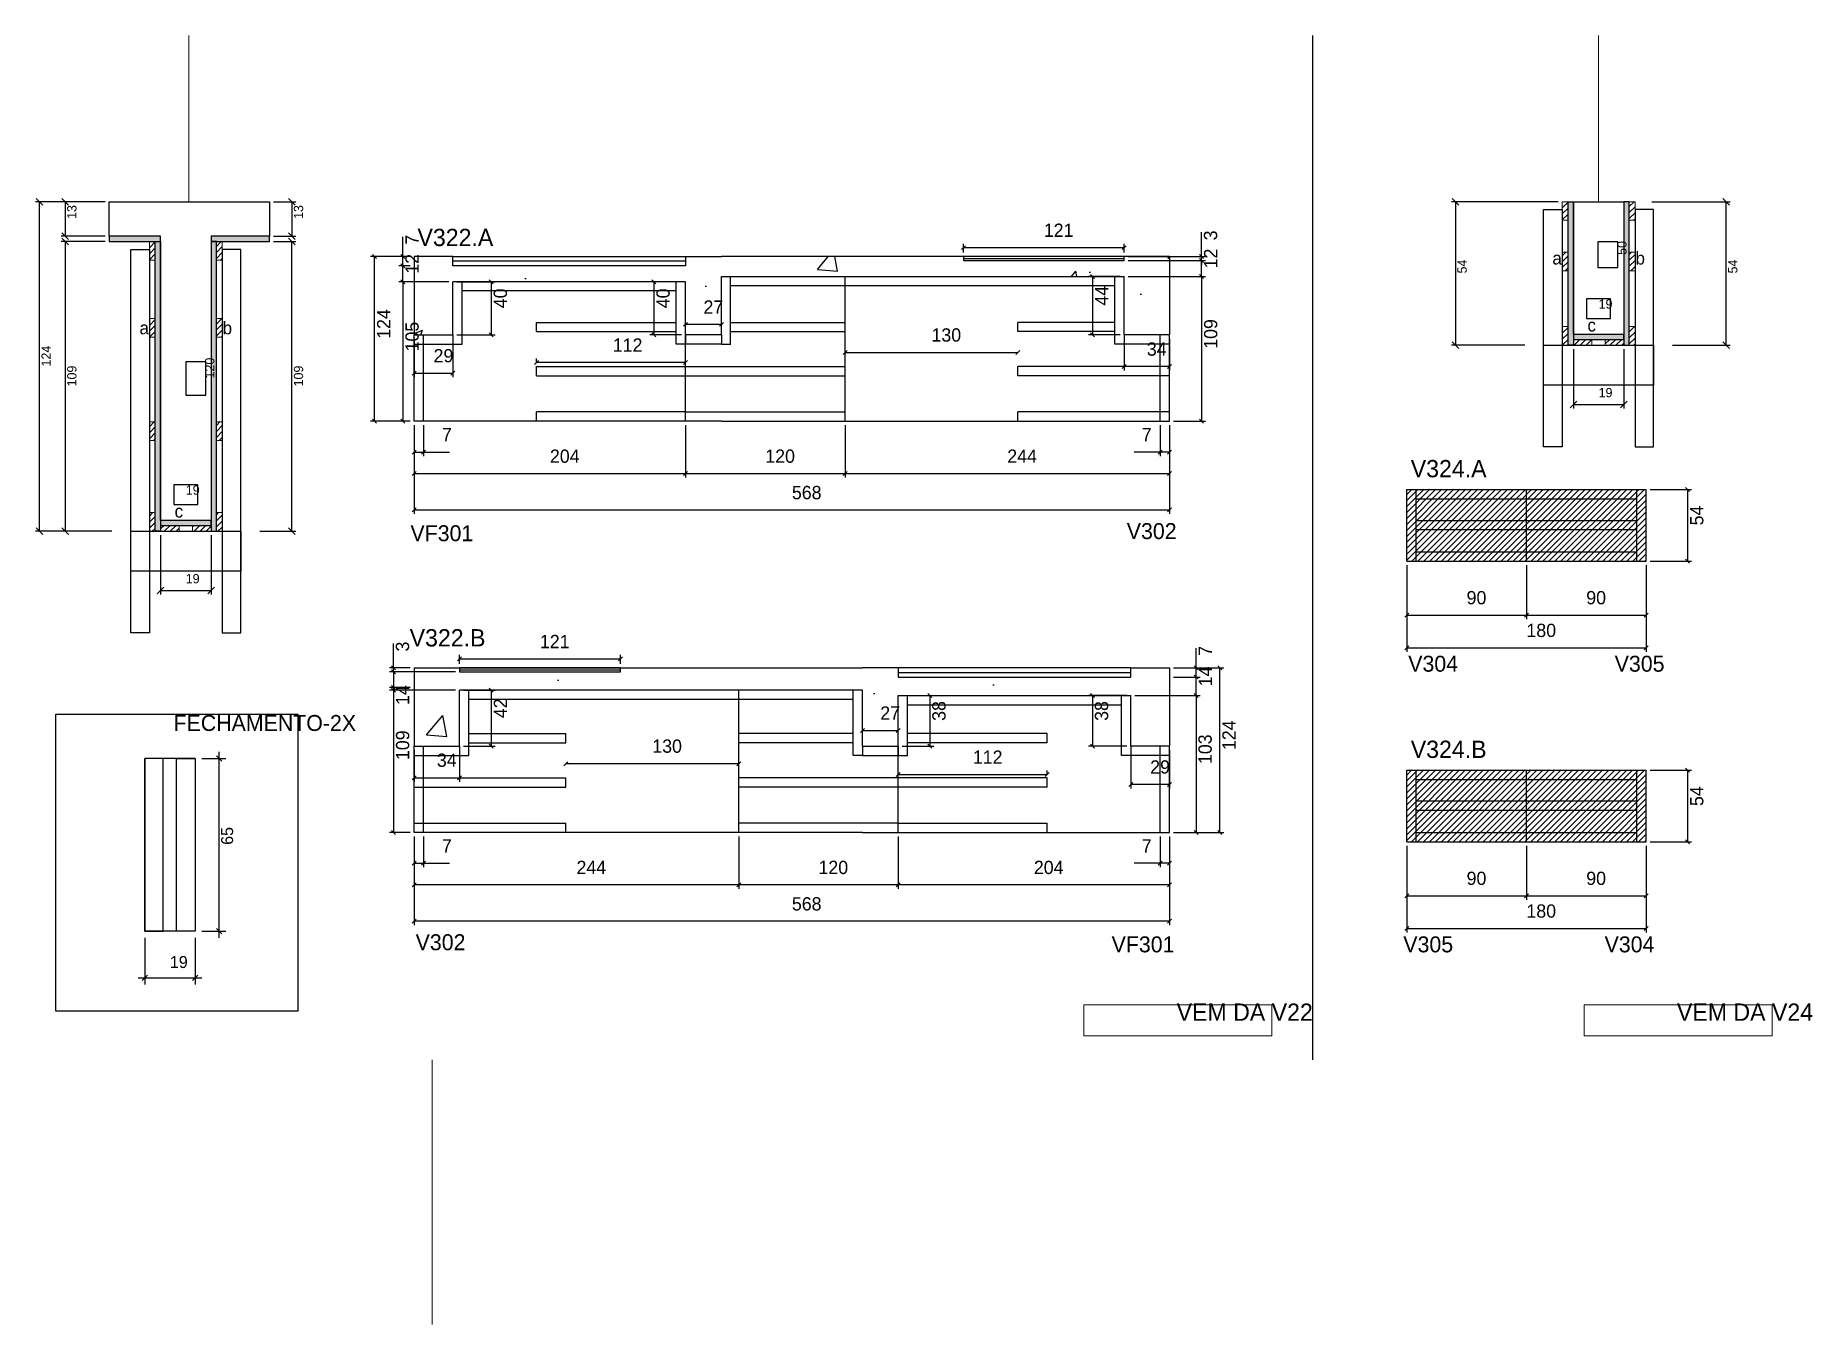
# Model space of a CAD drawing. Header units: metres. Extents: x 2016 to 3352, y 1610 to 2580.
import ezdxf

# ---------------------------------------------------------------- set-up
doc = ezdxf.new("R2010")
doc.units = ezdxf.units.M
for name, color, linetype in [('00 - FELIPE', 7, 'Continuous'), ('5', 7, 'Continuous'), ('CONCRETO', 7, 'Continuous'), ('COTA', 7, 'Continuous'), ('Cota Seção (2x)', 7, 'Continuous'), ('Cotas', 7, 'Continuous'), ('detalhes', 7, 'Continuous'), ('Hachura', 7, 'Continuous'), ('Madeira', 7, 'Continuous'), ('Painéis', 7, 'Continuous'), ('REAPROVEITAMENTO', 7, 'Continuous'), ('SARR_2.2x7', 7, 'Continuous'), ('SARR_3.5x7', 7, 'Continuous'), ('SARR_EDITAR', 7, 'Continuous'), ('SARRAFO DE PRESSAO', 7, 'Continuous'), ('TEXTO PILAR', 7, 'Continuous'), ('Texto Seção', 7, 'Continuous')]:
    doc.layers.add(name, color=color, linetype=linetype)

msp = doc.modelspace()

# ---------------------------------------------------------------- hatches: boundary and pattern name
at = {"layer": 'COTA'}
h = msp.add_hatch(dxfattribs=at)
h.set_pattern_fill('AR-CONC')
h.paths.add_polyline_path([(2329.7, 2394.7), (2504.7, 2394.7), (2504.7, 2354.6), (2531.7, 2354.6), (2531.7, 2413.7), (2504.7, 2412.7), (2504.7, 2406.7), (2329.7, 2406.7), (2329.7, 2413.7), (2300.7, 2413.7), (2300.7, 2354.7), (2329.7, 2354.7), (2329.7, 2394.7)])
h = msp.add_hatch(dxfattribs=at)
h.set_pattern_fill('AR-CONC')
h.paths.add_polyline_path([(2713.7, 2410.7), (2713.7, 2413.7), (2531.7, 2413.7), (2531.7, 2398.7), (2834.7, 2398.7), (2834.7, 2355.7), (2868.7, 2355.7), (2868.6, 2413.7), (2834.7, 2413.7), (2834.7, 2410.7), (2713.7, 2410.7)])
h = msp.add_hatch(dxfattribs=at)
h.set_pattern_fill('AR-CONC')
h.paths.add_polyline_path([(2334.7, 2101.2), (2334.7, 2104.2), (2300.9, 2104.2), (2300.7, 2046.2), (2334.7, 2046.2), (2334.7, 2087.2), (2637.7, 2087.2), (2637.7, 2104.2), (2455.7, 2104.2), (2455.7, 2101.2), (2334.7, 2101.2)])
h = msp.add_hatch(dxfattribs=at)
h.set_pattern_fill('AR-CONC')
h.paths.add_polyline_path([(2839.7, 2083.2), (2664.7, 2083.2), (2664.7, 2045.2), (2637.7, 2045.2), (2637.7, 2104.2), (2664.7, 2103.3), (2664.7, 2097.2), (2839.7, 2097.2), (2839.7, 2104.2), (2868.7, 2104.2), (2868.7, 2045.2), (2839.7, 2045.2), (2839.7, 2083.2)])
at = {"layer": 'Hachura'}
h = msp.add_hatch(dxfattribs=at)
h.set_pattern_fill('ANSI31')
h.paths.add_polyline_path([(3168.5, 2440.9), (3164.1, 2440.9), (3164.1, 2454.9), (3168.5, 2454.9), (3168.5, 2440.9)])
h = msp.add_hatch(color=7, dxfattribs=at)
h.dxf.hatch_style = 1
h.paths.add_polyline_path([(3172.5, 2454.9), (3168.5, 2454.9), (3168.5, 2346.9), (3172.5, 2346.9), (3172.5, 2454.9)])
h = msp.add_hatch(color=7, dxfattribs=at)
h.dxf.hatch_style = 1
h.paths.add_polyline_path([(3214.5, 2454.9), (3210.5, 2454.9), (3210.5, 2346.9), (3214.5, 2346.9), (3214.5, 2454.9)])
h = msp.add_hatch(dxfattribs=at)
h.set_pattern_fill('ANSI31')
h.paths.add_polyline_path([(3214.5, 2440.9), (3218.9, 2440.9), (3218.9, 2454.9), (3214.5, 2454.9), (3214.5, 2440.9)])
h = msp.add_hatch(color=7, dxfattribs=at)
h.dxf.hatch_style = 1
h.paths.add_polyline_path([(2109.8, 2424.9), (2109.8, 2428.9), (2071.2, 2428.9), (2071.2, 2424.9), (2109.8, 2424.9)])
h = msp.add_hatch(dxfattribs=at)
h.set_pattern_fill('ANSI31')
h.paths.add_polyline_path([(2101.4, 2410.9), (2105.8, 2410.9), (2105.8, 2424.9), (2101.4, 2424.9), (2101.4, 2410.9)])
h = msp.add_hatch(color=7, dxfattribs=at)
h.dxf.hatch_style = 1
h.paths.add_polyline_path([(2105.8, 2424.9), (2109.8, 2424.9), (2109.8, 2206.9), (2105.8, 2206.9), (2105.8, 2424.9)])
h = msp.add_hatch(color=7, dxfattribs=at)
h.dxf.hatch_style = 1
h.paths.add_polyline_path([(2191.8, 2424.9), (2191.8, 2428.9), (2147.8, 2428.9), (2147.8, 2424.9), (2191.8, 2424.9)])
h = msp.add_hatch(color=7, dxfattribs=at)
h.dxf.hatch_style = 1
h.paths.add_polyline_path([(2151.8, 2426.9), (2147.8, 2426.9), (2147.8, 2206.9), (2151.8, 2206.9), (2151.8, 2426.9)])
h = msp.add_hatch(dxfattribs=at)
h.set_pattern_fill('ANSI31')
h.paths.add_polyline_path([(2156.2, 2410.9), (2151.8, 2410.9), (2151.8, 2424.9), (2156.2, 2424.9), (2156.2, 2410.9)])
h = msp.add_hatch(dxfattribs=at)
h.set_pattern_fill('ANSI31')
h.paths.add_polyline_path([(3168.5, 2402.9), (3164.1, 2402.9), (3164.1, 2416.9), (3168.5, 2416.9), (3168.5, 2402.9)])
h = msp.add_hatch(dxfattribs=at)
h.set_pattern_fill('ANSI31')
h.paths.add_polyline_path([(3214.5, 2402.9), (3218.9, 2402.9), (3218.9, 2416.9), (3214.5, 2416.9), (3214.5, 2402.9)])
h = msp.add_hatch(dxfattribs=at)
h.set_pattern_fill('ANSI31')
h.paths.add_polyline_path([(2101.4, 2352.9), (2105.8, 2352.9), (2105.8, 2366.9), (2101.4, 2366.9), (2101.4, 2352.9)])
h = msp.add_hatch(dxfattribs=at)
h.set_pattern_fill('ANSI31')
h.paths.add_polyline_path([(2156.2, 2352.9), (2151.8, 2352.9), (2151.8, 2366.9), (2156.2, 2366.9), (2156.2, 2352.9)])
h = msp.add_hatch(dxfattribs=at)
h.set_pattern_fill('ANSI31')
h.paths.add_polyline_path([(3168.5, 2346.9), (3164.1, 2346.9), (3164.1, 2360.9), (3168.5, 2360.9), (3168.5, 2346.9)])
h = msp.add_hatch(color=7, dxfattribs=at)
h.dxf.hatch_style = 1
h.paths.add_polyline_path([(3210.5, 2351.3), (3210.5, 2354.9), (3172.5, 2354.9), (3172.5, 2351.3), (3210.5, 2351.3)])
h = msp.add_hatch(dxfattribs=at)
h.set_pattern_fill('ANSI31')
h.paths.add_polyline_path([(3214.5, 2346.9), (3218.9, 2346.9), (3218.9, 2360.9), (3214.5, 2360.9), (3214.5, 2346.9)])
h = msp.add_hatch(dxfattribs=at)
h.set_pattern_fill('ANSI31')
h.paths.add_polyline_path([(3172.5, 2346.9), (3172.5, 2351.3), (3186.5, 2351.3), (3186.5, 2346.9), (3172.5, 2346.9)])
h = msp.add_hatch(dxfattribs=at)
h.set_pattern_fill('ANSI31')
h.paths.add_polyline_path([(3210.5, 2346.9), (3210.5, 2351.3), (3196.5, 2351.3), (3196.5, 2346.9), (3210.5, 2346.9)])
h = msp.add_hatch(dxfattribs=at)
h.set_pattern_fill('ANSI31')
h.paths.add_polyline_path([(2101.4, 2275.2), (2105.8, 2275.2), (2105.8, 2289.2), (2101.4, 2289.2), (2101.4, 2275.2)])
h = msp.add_hatch(dxfattribs=at)
h.set_pattern_fill('ANSI31')
h.paths.add_polyline_path([(2156.2, 2275.2), (2151.8, 2275.2), (2151.8, 2289.2), (2156.2, 2289.2), (2156.2, 2275.2)])
h = msp.add_hatch(dxfattribs=at)
h.set_pattern_fill('ANSI31')
h.paths.add_polyline_path([(2101.4, 2206.9), (2105.8, 2206.9), (2105.8, 2220.9), (2101.4, 2220.9), (2101.4, 2206.9)])
h = msp.add_hatch(dxfattribs=at)
h.set_pattern_fill('ANSI31')
h.paths.add_polyline_path([(2156.2, 2206.9), (2151.8, 2206.9), (2151.8, 2220.9), (2156.2, 2220.9), (2156.2, 2206.9)])
h = msp.add_hatch(color=7, dxfattribs=at)
h.dxf.hatch_style = 1
h.paths.add_polyline_path([(2147.8, 2211.3), (2147.8, 2214.9), (2109.8, 2214.9), (2109.8, 2211.3), (2147.8, 2211.3)])
h = msp.add_hatch(dxfattribs=at)
h.set_pattern_fill('ANSI31')
h.paths.add_polyline_path([(2109.8, 2206.9), (2109.8, 2211.3), (2123.8, 2211.3), (2123.8, 2206.9), (2109.8, 2206.9)])
h = msp.add_hatch(dxfattribs=at)
h.set_pattern_fill('ANSI31')
h.paths.add_polyline_path([(2147.8, 2206.9), (2147.8, 2211.3), (2133.8, 2211.3), (2133.8, 2206.9), (2147.8, 2206.9)])
at = {"layer": 'REAPROVEITAMENTO'}
h = msp.add_hatch(dxfattribs=at)
h.set_pattern_fill('ANSI31')
h.paths.add_polyline_path([(3227.2, 2184.2), (3227.2, 2238.3), (3047.2, 2238.5), (3047.2, 2184.4), (3227.2, 2184.2), (3227.2, 2184.2)])
h = msp.add_hatch(dxfattribs=at)
h.set_pattern_fill('ANSI31')
h.paths.add_polyline_path([(3227.2, 1973), (3227.2, 2027.2), (3047.2, 2027.3), (3047.2, 1973.2), (3227.2, 1973), (3227.2, 1973)])

# ---------------------------------------------------------------- linework, layer by layer
at = {"layer": '00 - FELIPE', "color": 4, "lineweight": 25}
for p, q in [((2331.7, 2101.2), (2282, 2101.2)), ((2285, 2101.2), (2285, 2087.2)), ((2331.7, 2087.2), (2282, 2087.2)), ((2285, 2087.2), (2285, 2068.1))]:
    msp.add_line(p, q, dxfattribs=at)
at = {"layer": '00 - FELIPE', "color": 0, "lineweight": 25}
for p, q in [((2286.5, 2099.7), (2283.5, 2102.7)), ((2283.5, 2088.7), (2286.5, 2085.7))]:
    msp.add_line(p, q, dxfattribs=at)
at = {"layer": 'CONCRETO', "color": 251, "lineweight": 25}
for points in [[(2071.2, 2428.9), (2071.2, 2454.9), (2191.8, 2454.9), (2191.8, 2428.9), (2147.8, 2428.9), (2147.8, 2214.9), (2109.8, 2214.9), (2109.8, 2428.9)], [(3172.5, 2454.9), (3172.5, 2454.9), (3210.5, 2454.9), (3210.5, 2426.9), (3210.5, 2426.9), (3210.5, 2354.9), (3172.5, 2354.9), (3172.5, 2454.9)]]:
    msp.add_lwpolyline(points, close=True, dxfattribs=at)
at = {"layer": 'COTA', "color": 241, "lineweight": 25}
for p, q in [((2976.3, 2579.9), (2976.3, 1809.2)), ((2300.7, 2413.7), (2300.7, 2354.7)), ((2329.7, 2413.7), (2300.7, 2413.7)), ((2504.7, 2413.7), (2531.7, 2413.7)), ((2868.7, 2413.7), (2531.7, 2413.7)), ((2868.7, 2413.7), (2868.7, 2354.7)), ((2300.7, 2104.2), (2300.7, 2045.2)), ((2300.7, 2104.2), (2637.7, 2104.2)), ((2664.7, 2104.2), (2637.7, 2104.2)), ((2839.7, 2104.2), (2868.7, 2104.2)), ((2868.7, 2104.2), (2868.7, 2045.2))]:
    msp.add_line(p, q, dxfattribs=at)
at = {"layer": 'COTA', "color": 4, "lineweight": 25}
for p, q in [((2068.2, 2454.9), (2015.8, 2454.9)), ((2018.8, 2206.9), (2018.8, 2454.9)), ((2068.2, 2454.9), (2035.1, 2454.9)), ((2038.1, 2454.9), (2038.1, 2428.9)), ((2194.8, 2454.9), (2211.6, 2454.9)), ((2208.6, 2454.9), (2208.6, 2428.9)), ((3161.1, 2454.9), (3080.8, 2454.9)), ((3083.8, 2454.9), (3083.8, 2346.9)), ((3231.5, 2454.9), (3290.4, 2454.9)), ((3287.4, 2346.9), (3287.4, 2454.9)), ((2068.2, 2428.9), (2035.1, 2428.9)), ((2068.2, 2424.9), (2035.1, 2424.9)), ((2038.1, 2424.9), (2038.1, 2206.9)), ((2194.8, 2428.9), (2211.6, 2428.9)), ((2194.8, 2424.9), (2211.6, 2424.9)), ((2208.6, 2206.9), (2208.6, 2424.9)), ((2292.1, 2413.7), (2292.1, 2428.4)), ((2713.7, 2416.7), (2713.7, 2423.3)), ((2713.7, 2420.3), (2834.7, 2420.3)), ((2834.7, 2416.7), (2834.7, 2423.3)), ((2892.8, 2413.7), (2892.8, 2432)), ((2297.7, 2413.7), (2289.1, 2413.7)), ((2297.7, 2406.7), (2289.1, 2406.7)), ((2297.7, 2406.7), (2289.1, 2406.7)), ((2292.1, 2406.7), (2292.1, 2413.7)), ((2292.1, 2394.7), (2292.1, 2406.7)), ((2837.7, 2413.7), (2895.8, 2413.7)), ((2837.7, 2410.7), (2895.8, 2410.7)), ((2837.7, 2410.7), (2895.8, 2410.7)), ((2892.8, 2410.7), (2892.8, 2413.7)), ((2892.8, 2398.7), (2892.8, 2410.7)), ((2892.8, 2410.7), (2892.8, 2407.7)), ((2326.7, 2394.7), (2289.1, 2394.7)), ((2326.7, 2394.7), (2289.1, 2394.7)), ((2292.1, 2394.7), (2292.1, 2289.7)), ((2837.7, 2398.7), (2895.8, 2398.7)), ((2837.7, 2398.7), (2895.8, 2398.7)), ((2892.8, 2398.7), (2892.8, 2289.7)), ((3135.9, 2346.9), (3080.8, 2346.9)), ((3172.5, 2343.9), (3172.5, 2299.2)), ((3210.5, 2343.9), (3210.5, 2299.2)), ((3247.1, 2346.9), (3290.4, 2346.9)), ((3172.5, 2302.2), (3210.5, 2302.2)), ((2297.7, 2289.7), (2289.1, 2289.7)), ((2300.7, 2286.7), (2300.7, 2263.5)), ((2307.7, 2286.7), (2307.7, 2263.5)), ((2504.7, 2286.7), (2504.7, 2247.3)), ((2624.7, 2286.7), (2624.7, 2247.3)), ((2624.7, 2286.7), (2624.7, 2247.3)), ((2861.7, 2286.7), (2861.7, 2263.5)), ((2868.7, 2286.7), (2868.7, 2247.3)), ((2868.7, 2286.7), (2868.7, 2263.5)), ((2871.7, 2289.7), (2895.8, 2289.7)), ((2300.7, 2266.5), (2307.7, 2266.5)), ((2307.7, 2266.5), (2327.3, 2266.5)), ((2861.7, 2266.5), (2842.1, 2266.5)), ((2868.7, 2266.5), (2861.7, 2266.5)), ((2504.7, 2250.3), (2624.7, 2250.3)), ((2624.7, 2250.3), (2868.7, 2250.3)), ((3230.2, 2238.3), (3261.4, 2238.3)), ((3258.4, 2238.3), (3258.4, 2184.3)), ((2073.2, 2206.9), (2015.8, 2206.9)), ((2073.2, 2206.9), (2035.1, 2206.9)), ((2184.4, 2206.9), (2211.6, 2206.9)), ((2109.8, 2203.9), (2109.8, 2159.2)), ((2147.8, 2203.9), (2147.8, 2159.2)), ((3047.2, 2181.3), (3047.2, 2140.7)), ((3047.2, 2181.3), (3047.2, 2116.2)), ((3137.2, 2181.3), (3137.2, 2140.7)), ((3137.2, 2181.3), (3137.2, 2140.7)), ((3227.2, 2181.3), (3227.2, 2140.7)), ((3227.2, 2181.3), (3227.2, 2116.2)), ((3230.2, 2184.3), (3261.4, 2184.3)), ((2109.8, 2162.2), (2147.8, 2162.2)), ((3047.2, 2143.7), (3137.2, 2143.7)), ((3137.2, 2143.7), (3227.2, 2143.7)), ((2285, 2104.2), (2285, 2122.5)), ((2334.7, 2107.2), (2334.7, 2113.9)), ((2455.7, 2107.2), (2455.7, 2113.9)), ((2888.7, 2104.2), (2888.7, 2118.9)), ((3047.2, 2119.2), (3227.2, 2119.2)), ((2297.7, 2104.2), (2282, 2104.2)), ((2331.7, 2101.2), (2282, 2101.2)), ((2285, 2101.2), (2285, 2104.2)), ((2285, 2101.2), (2285, 2098.2)), ((2334.7, 2110.9), (2455.7, 2110.9)), ((2871.7, 2104.2), (2891.7, 2104.2)), ((2888.7, 2097.2), (2888.7, 2104.2)), ((2297.7, 2089.2), (2282, 2089.2)), ((2285, 2089.2), (2285, 1980.2)), ((2871.7, 2097.2), (2891.7, 2097.2)), ((2871.7, 2097.2), (2891.7, 2097.2)), ((2888.7, 2083.2), (2888.7, 2097.2)), ((2842.7, 2083.2), (2891.7, 2083.2)), ((2842.7, 2083.2), (2891.7, 2083.2)), ((2888.7, 2083.2), (2888.7, 1980.2)), ((2140.9, 2035.9), (2158.9, 2035.9)), ((2153.9, 1900.9), (2153.9, 2040.9)), ((3230.2, 2027.1), (3261.4, 2027.1)), ((3258.4, 2027.1), (3258.4, 1973.1)), ((2297.7, 1980.2), (2282, 1980.2)), ((2871.7, 1980.2), (2891.7, 1980.2)), ((2300.7, 1977.2), (2300.7, 1937.8)), ((2300.7, 1977.2), (2300.7, 1954)), ((2307.7, 1977.2), (2307.7, 1954)), ((2544.7, 1977.2), (2544.7, 1937.8)), ((2544.7, 1977.2), (2544.7, 1937.8)), ((2664.7, 1977.2), (2664.7, 1937.8)), ((2861.7, 1977.2), (2861.7, 1954)), ((2868.7, 1977.2), (2868.7, 1954)), ((3047.2, 1970.1), (3047.2, 1929.6)), ((3047.2, 1970.1), (3047.2, 1905)), ((3137.2, 1970.1), (3137.2, 1929.6)), ((3137.2, 1970.1), (3137.2, 1929.6)), ((3227.2, 1970.1), (3227.2, 1929.6)), ((3227.2, 1970.1), (3227.2, 1905)), ((3230.2, 1973.1), (3261.4, 1973.1)), ((2300.7, 1957), (2307.7, 1957)), ((2307.7, 1957), (2327.3, 1957)), ((2861.7, 1957), (2842.1, 1957)), ((2868.7, 1957), (2861.7, 1957)), ((2544.7, 1940.8), (2300.7, 1940.8)), ((2664.7, 1940.8), (2544.7, 1940.8)), ((3047.2, 1932.6), (3137.2, 1932.6)), ((3137.2, 1932.6), (3227.2, 1932.6)), ((2097.9, 1900.9), (2097.9, 1865.7)), ((2135.9, 1900.9), (2135.9, 1865.7)), ((2140.9, 1905.9), (2158.9, 1905.9)), ((3047.2, 1908), (3227.2, 1908)), ((2092.9, 1870.7), (2140.9, 1870.7))]:
    msp.add_line(p, q, dxfattribs=at)
at = {"layer": 'COTA', "color": 0, "lineweight": 25}
for p, q in [((2715.2, 2421.8), (2712.2, 2418.8)), ((2833.2, 2418.8), (2836.2, 2421.8)), ((2293.6, 2412.2), (2290.6, 2415.2)), ((2293.6, 2405.2), (2290.6, 2408.2)), ((2290.6, 2408.2), (2293.6, 2405.2)), ((2891.3, 2415.2), (2894.3, 2412.2)), ((2894.3, 2409.2), (2891.3, 2412.2)), ((2894.3, 2409.2), (2891.3, 2412.2)), ((2293.6, 2393.2), (2290.6, 2396.2)), ((2290.6, 2396.2), (2293.6, 2393.2)), ((2891.3, 2400.2), (2894.3, 2397.2)), ((2894.3, 2397.2), (2891.3, 2400.2)), ((2290.6, 2291.2), (2293.6, 2288.2)), ((2891.3, 2291.2), (2894.3, 2288.2)), ((2302.2, 2268), (2299.2, 2265)), ((2306.2, 2265), (2309.2, 2268)), ((2863.2, 2268), (2860.2, 2265)), ((2867.2, 2265), (2870.2, 2268)), ((2506.2, 2251.8), (2503.2, 2248.8)), ((2623.2, 2248.8), (2626.2, 2251.8)), ((2626.2, 2251.8), (2623.2, 2248.8)), ((2867.2, 2248.8), (2870.2, 2251.8)), ((3259.9, 2236.8), (3256.9, 2239.8)), ((3256.9, 2185.8), (3259.9, 2182.8)), ((3048.7, 2145.2), (3045.7, 2142.2)), ((3135.7, 2142.2), (3138.7, 2145.2)), ((3138.7, 2145.2), (3135.7, 2142.2)), ((3225.7, 2142.2), (3228.7, 2145.2)), ((2336.2, 2112.4), (2333.2, 2109.4)), ((2454.2, 2109.4), (2457.2, 2112.4)), ((3048.7, 2120.7), (3045.7, 2117.7)), ((3225.7, 2117.7), (3228.7, 2120.7)), ((2283.5, 2105.7), (2286.5, 2102.7)), ((2286.5, 2099.7), (2283.5, 2102.7)), ((2890.2, 2102.7), (2887.2, 2105.7)), ((2890.2, 2095.7), (2887.2, 2098.7)), ((2887.2, 2098.7), (2890.2, 2095.7)), ((2286.5, 2087.7), (2283.5, 2090.7)), ((2890.2, 2081.7), (2887.2, 2084.7)), ((2887.2, 2084.7), (2890.2, 2081.7)), ((3259.9, 2025.6), (3256.9, 2028.6)), ((2283.5, 1981.7), (2286.5, 1978.7)), ((2887.2, 1981.7), (2890.2, 1978.7)), ((3256.9, 1974.6), (3259.9, 1971.6)), ((2302.2, 1958.5), (2299.2, 1955.5)), ((2306.2, 1955.5), (2309.2, 1958.5)), ((2863.2, 1958.5), (2860.2, 1955.5)), ((2867.2, 1955.5), (2870.2, 1958.5)), ((2302.2, 1942.3), (2299.2, 1939.3)), ((2546.2, 1942.3), (2543.2, 1939.3)), ((2543.2, 1939.3), (2546.2, 1942.3)), ((2663.2, 1939.3), (2666.2, 1942.3)), ((3048.7, 1934.1), (3045.7, 1931.1)), ((3135.7, 1931.1), (3138.7, 1934.1)), ((3138.7, 1934.1), (3135.7, 1931.1)), ((3225.7, 1931.1), (3228.7, 1934.1)), ((3048.7, 1909.5), (3045.7, 1906.5)), ((3225.7, 1906.5), (3228.7, 1909.5))]:
    msp.add_line(p, q, dxfattribs=at)
for points in [[(2021.3, 2452.4), (2016.3, 2457.4)], [(2040.6, 2452.4), (2035.6, 2457.4)], [(2211.1, 2452.4), (2206.1, 2457.4)], [(3086.3, 2452.4), (3081.3, 2457.4)], [(3289.9, 2452.4), (3284.9, 2457.4)], [(2035.6, 2431.4), (2040.6, 2426.4)], [(2040.6, 2422.4), (2035.6, 2427.4)], [(2206.1, 2431.4), (2211.1, 2426.4)], [(2211.1, 2422.4), (2206.1, 2427.4)], [(3081.3, 2349.4), (3086.3, 2344.4)], [(3284.9, 2349.4), (3289.9, 2344.4)], [(3175, 2304.7), (3170, 2299.7)], [(3208, 2299.7), (3213, 2304.7)], [(2016.3, 2209.4), (2021.3, 2204.4)], [(2035.6, 2209.4), (2040.6, 2204.4)], [(2206.1, 2209.4), (2211.1, 2204.4)], [(2112.3, 2164.7), (2107.3, 2159.7)], [(2145.3, 2159.7), (2150.3, 2164.7)], [(2155.9, 2033.9), (2151.9, 2037.9)], [(2151.9, 1907.9), (2155.9, 1903.9)], [(2099.9, 1872.7), (2095.9, 1868.7)], [(2133.9, 1868.7), (2137.9, 1872.7)]]:
    msp.add_lwpolyline(points, dxfattribs=at)
at = {"layer": 'Cota Seção (2x)', "color": 180, "lineweight": 25}
for p, q in [((3206, 2424.6), (3191, 2424.6)), ((3191, 2424.6), (3191, 2405.3)), ((3206, 2405.3), (3206, 2424.6)), ((3191, 2405.3), (3206, 2405.3)), ((3200.5, 2381.9), (3182.5, 2381.9)), ((3182.5, 2381.9), (3182.5, 2366.9)), ((3200.5, 2366.9), (3200.5, 2381.9)), ((3182.5, 2366.9), (3200.5, 2366.9)), ((2143.8, 2334.4), (2128.8, 2334.4)), ((2128.8, 2334.4), (2128.8, 2309.4)), ((2143.8, 2309.4), (2143.8, 2334.4)), ((2128.8, 2309.4), (2143.8, 2309.4)), ((2137.8, 2241.9), (2119.8, 2241.9)), ((2119.8, 2241.9), (2119.8, 2226.9)), ((2137.8, 2226.9), (2137.8, 2241.9)), ((2119.8, 2226.9), (2137.8, 2226.9))]:
    msp.add_line(p, q, dxfattribs=at)
at = {"layer": 'Cotas', "color": 1, "lineweight": 25}
msp.add_lwpolyline([(2031, 2069.3), (2213, 2069.3), (2213, 1845.8), (2031, 1845.8)], close=True, dxfattribs=at)
at = {"layer": 'Madeira', "color": 126, "lineweight": 18}
for points in [[(3168.5, 2440.9), (3164.1, 2440.9), (3164.1, 2454.9), (3168.5, 2454.9)], [(3214.5, 2440.9), (3218.9, 2440.9), (3218.9, 2454.9), (3214.5, 2454.9)], [(2101.4, 2410.9), (2105.8, 2410.9), (2105.8, 2424.9), (2101.4, 2424.9)], [(2156.2, 2410.9), (2151.8, 2410.9), (2151.8, 2424.9), (2156.2, 2424.9)], [(3168.5, 2402.9), (3164.1, 2402.9), (3164.1, 2416.9), (3168.5, 2416.9)], [(3214.5, 2402.9), (3218.9, 2402.9), (3218.9, 2416.9), (3214.5, 2416.9)], [(2101.4, 2352.9), (2105.8, 2352.9), (2105.8, 2366.9), (2101.4, 2366.9)], [(2156.2, 2352.9), (2151.8, 2352.9), (2151.8, 2366.9), (2156.2, 2366.9)], [(3168.5, 2346.9), (3164.1, 2346.9), (3164.1, 2360.9), (3168.5, 2360.9)], [(3214.5, 2346.9), (3218.9, 2346.9), (3218.9, 2360.9), (3214.5, 2360.9)], [(3172.5, 2346.9), (3172.5, 2351.3), (3186.5, 2351.3), (3186.5, 2346.9)], [(3210.5, 2346.9), (3210.5, 2351.3), (3196.5, 2351.3), (3196.5, 2346.9)], [(2101.4, 2275.2), (2105.8, 2275.2), (2105.8, 2289.2), (2101.4, 2289.2)], [(2156.2, 2275.2), (2151.8, 2275.2), (2151.8, 2289.2), (2156.2, 2289.2)], [(2101.4, 2206.9), (2105.8, 2206.9), (2105.8, 2220.9), (2101.4, 2220.9)], [(2156.2, 2206.9), (2151.8, 2206.9), (2151.8, 2220.9), (2156.2, 2220.9)], [(2109.8, 2206.9), (2109.8, 2211.3), (2123.8, 2211.3), (2123.8, 2206.9)], [(2147.8, 2206.9), (2147.8, 2211.3), (2133.8, 2211.3), (2133.8, 2206.9)]]:
    msp.add_lwpolyline(points, close=True, dxfattribs=at)
at = {"layer": 'Painéis', "color": 4, "lineweight": 25}
for p, q in [((2297.7, 2413.7), (2267.7, 2413.7)), ((2270.7, 2289.7), (2270.7, 2413.7)), ((2332.7, 2394.7), (2361.5, 2394.7)), ((2358.5, 2394.7), (2358.5, 2354.7)), ((2501.7, 2394.7), (2477.9, 2394.7)), ((2480.9, 2394.7), (2480.9, 2354.6)), ((2831.7, 2398.7), (2807.9, 2398.7)), ((2810.9, 2398.7), (2810.9, 2354.7)), ((2332.7, 2354.7), (2361.5, 2354.7)), ((2501.7, 2354.6), (2477.9, 2354.6)), ((2504.7, 2357.6), (2504.7, 2365.6)), ((2531.7, 2362.6), (2504.7, 2362.6)), ((2531.7, 2357.6), (2531.7, 2365.6)), ((2831.7, 2354.7), (2807.9, 2354.7)), ((2300.7, 2351.7), (2300.7, 2322.9)), ((2329.7, 2351.7), (2329.7, 2322.9)), ((2624.7, 2341.4), (2754.7, 2341.4)), ((2834.7, 2351.7), (2834.7, 2327.8)), ((2868.7, 2351.7), (2868.7, 2327.8)), ((2300.7, 2325.9), (2329.7, 2325.9)), ((2392.7, 2333.8), (2392.7, 2336.9)), ((2504.7, 2333.9), (2392.7, 2333.9)), ((2504.7, 2333.8), (2504.7, 2336.9)), ((2868.7, 2330.8), (2834.7, 2330.8)), ((2297.7, 2289.7), (2267.7, 2289.7)), ((2300.7, 2286.7), (2300.7, 2247.3)), ((2300.7, 2286.7), (2300.7, 2219.9)), ((2504.7, 2286.7), (2504.7, 2247.3)), ((2868.7, 2286.7), (2868.7, 2219.9)), ((2300.7, 2250.3), (2504.7, 2250.3)), ((2300.7, 2222.9), (2868.7, 2222.9)), ((2871.7, 2104.2), (2909.6, 2104.2)), ((2906.6, 1980.2), (2906.6, 2104.2)), ((2337.7, 2087.2), (2361.5, 2087.2)), ((2358.5, 2087.2), (2358.5, 2045.2)), ((2667.7, 2083.2), (2691.5, 2083.2)), ((2688.5, 2083.2), (2688.5, 2045.2)), ((2836.7, 2083.2), (2807.9, 2083.2)), ((2810.9, 2083.2), (2810.9, 2045.2)), ((2637.7, 2048.2), (2637.7, 2060)), ((2664.7, 2048.2), (2664.7, 2060)), ((2337.7, 2045.2), (2361.5, 2045.2)), ((2637.7, 2057), (2664.7, 2057)), ((2667.7, 2045.2), (2691.5, 2045.2)), ((2836.7, 2045.2), (2807.9, 2045.2)), ((2300.7, 2042.2), (2300.7, 2018.4)), ((2334.7, 2042.2), (2334.7, 2018.4)), ((2544.7, 2031.9), (2414.7, 2031.9)), ((2839.7, 2042.2), (2839.7, 2013.4)), ((2868.7, 2042.2), (2868.7, 2013.4)), ((2300.7, 2021.4), (2334.7, 2021.4)), ((2664.7, 2024.4), (2664.7, 2026.8)), ((2664.7, 2023.8), (2776.7, 2023.8)), ((2776.7, 2024.4), (2776.7, 2026.8)), ((2868.7, 2016.4), (2839.7, 2016.4)), ((2871.7, 1980.2), (2909.6, 1980.2)), ((2300.7, 1977.2), (2300.7, 1910.4)), ((2664.7, 1977.2), (2664.7, 1937.8)), ((2868.7, 1977.2), (2868.7, 1937.8)), ((2868.7, 1977.2), (2868.7, 1910.4)), ((2868.7, 1940.8), (2664.7, 1940.8)), ((2868.7, 1913.4), (2300.7, 1913.4))]:
    msp.add_line(p, q, dxfattribs=at)
at = {"layer": 'Painéis', "color": 0, "lineweight": 25}
for p, q in [((2272.2, 2412.2), (2269.2, 2415.2)), ((2360, 2393.2), (2357, 2396.2)), ((2482.4, 2393.2), (2479.4, 2396.2)), ((2812.4, 2397.2), (2809.4, 2400.2)), ((2357, 2356.2), (2360, 2353.2)), ((2479.4, 2356.1), (2482.4, 2353.1)), ((2506.2, 2364.1), (2503.2, 2361.1)), ((2530.2, 2361.1), (2533.2, 2364.1)), ((2809.4, 2356.2), (2812.4, 2353.2)), ((2626.2, 2342.9), (2623.2, 2339.9)), ((2753.2, 2339.9), (2756.2, 2342.9)), ((2302.2, 2327.4), (2299.2, 2324.4)), ((2328.2, 2324.4), (2331.2, 2327.4)), ((2394.2, 2335.4), (2391.2, 2332.4)), ((2503.2, 2332.4), (2506.2, 2335.4)), ((2836.2, 2332.3), (2833.2, 2329.3)), ((2867.2, 2329.3), (2870.2, 2332.3)), ((2269.2, 2291.2), (2272.2, 2288.2)), ((2302.2, 2251.8), (2299.2, 2248.8)), ((2503.2, 2248.8), (2506.2, 2251.8)), ((2302.2, 2224.4), (2299.2, 2221.4)), ((2867.2, 2221.4), (2870.2, 2224.4)), ((2908.1, 2102.7), (2905.1, 2105.7)), ((2360, 2085.7), (2357, 2088.7)), ((2690, 2081.7), (2687, 2084.7)), ((2812.4, 2081.7), (2809.4, 2084.7)), ((2639.2, 2058.5), (2636.2, 2055.5)), ((2663.2, 2055.5), (2666.2, 2058.5)), ((2357, 2046.7), (2360, 2043.7)), ((2687, 2046.7), (2690, 2043.7)), ((2809.4, 2046.7), (2812.4, 2043.7)), ((2416.2, 2033.4), (2413.2, 2030.4)), ((2543.2, 2030.4), (2546.2, 2033.4)), ((2302.2, 2022.9), (2299.2, 2019.9)), ((2333.2, 2019.9), (2336.2, 2022.9)), ((2666.2, 2025.3), (2663.2, 2022.3)), ((2775.2, 2022.3), (2778.2, 2025.3)), ((2841.2, 2017.9), (2838.2, 2014.9)), ((2867.2, 2014.9), (2870.2, 2017.9)), ((2905.1, 1981.7), (2908.1, 1978.7)), ((2666.2, 1942.3), (2663.2, 1939.3)), ((2867.2, 1939.3), (2870.2, 1942.3)), ((2302.2, 1914.9), (2299.2, 1911.9)), ((2867.2, 1911.9), (2870.2, 1914.9))]:
    msp.add_line(p, q, dxfattribs=at)
at = {"layer": 'Painéis', "color": 200, "lineweight": 25}
for p, q in [((2504.7, 2394.7), (2329.7, 2394.7)), ((2329.7, 2354.7), (2329.7, 2394.7)), ((2504.7, 2354.6), (2504.7, 2394.7)), ((2531.7, 2398.7), (2834.7, 2398.7)), ((2531.7, 2354.6), (2531.7, 2398.7)), ((2624.7, 2289.7), (2624.7, 2398.7)), ((2834.7, 2354.7), (2834.7, 2398.7)), ((2300.7, 2289.7), (2300.7, 2354.7)), ((2300.7, 2354.7), (2329.7, 2354.7)), ((2504.7, 2289.7), (2504.7, 2354.6)), ((2531.7, 2354.6), (2504.7, 2354.6)), ((2868.7, 2354.7), (2834.7, 2354.7)), ((2868.7, 2289.7), (2868.7, 2354.7)), ((2531.7, 2289.7), (2300.7, 2289.7)), ((2531.7, 2289.7), (2868.7, 2289.7)), ((3047.2, 2238.3), (3227.2, 2238.3)), ((3047.2, 2184.3), (3047.2, 2238.3)), ((3137.2, 2184.3), (3137.2, 2238.3)), ((3227.2, 2184.3), (3227.2, 2238.3)), ((3047.2, 2184.3), (3227.2, 2184.3)), ((2637.7, 2087.2), (2334.7, 2087.2)), ((2334.7, 2045.2), (2334.7, 2087.2)), ((2544.7, 1980.2), (2544.7, 2087.2)), ((2637.7, 2045.2), (2637.7, 2087.2)), ((2664.7, 2083.2), (2839.7, 2083.2)), ((2664.7, 2045.2), (2664.7, 2083.2)), ((2839.7, 2045.2), (2839.7, 2083.2)), ((2300.7, 1980.2), (2300.7, 2045.2)), ((2300.7, 2045.2), (2334.7, 2045.2)), ((2637.7, 2045.2), (2664.7, 2045.2)), ((2664.7, 1980.2), (2664.7, 2045.2)), ((2868.7, 2045.2), (2839.7, 2045.2)), ((2868.7, 1980.2), (2868.7, 2045.2)), ((2135.9, 2035.9), (2097.9, 2035.9)), ((2097.9, 1905.9), (2097.9, 2035.9)), ((2135.9, 2035.9), (2135.9, 1905.9)), ((3047.2, 2027.1), (3227.2, 2027.1)), ((3047.2, 1973.1), (3047.2, 2027.1)), ((3137.2, 1973.1), (3137.2, 2027.1)), ((3227.2, 1973.1), (3227.2, 2027.1)), ((2637.7, 1980.2), (2300.7, 1980.2)), ((2637.7, 1980.2), (2868.7, 1980.2)), ((3047.2, 1973.1), (3227.2, 1973.1)), ((2135.9, 1905.9), (2097.9, 1905.9))]:
    msp.add_line(p, q, dxfattribs=at)
for points in [[(3168.5, 2454.9), (3172.5, 2454.9), (3172.5, 2346.9), (3168.5, 2346.9)], [(3214.5, 2454.9), (3210.5, 2454.9), (3210.5, 2346.9), (3214.5, 2346.9)], [(2109.8, 2424.9), (2109.8, 2428.9), (2071.2, 2428.9), (2071.2, 2424.9)], [(2105.8, 2424.9), (2109.8, 2424.9), (2109.8, 2206.9), (2105.8, 2206.9)], [(2191.8, 2424.9), (2191.8, 2428.9), (2147.8, 2428.9), (2147.8, 2424.9)], [(2151.8, 2424.9), (2147.8, 2424.9), (2147.8, 2206.9), (2151.8, 2206.9)], [(2504.7, 2406.7), (2329.7, 2406.7), (2329.7, 2413.7), (2504.7, 2413.7)], [(2834.7, 2413.7), (2713.7, 2413.7), (2713.7, 2410.7), (2834.7, 2410.7)], [(3210.5, 2351.3), (3210.5, 2354.9), (3172.5, 2354.9), (3172.5, 2351.3)], [(2147.8, 2211.3), (2147.8, 2214.9), (2109.8, 2214.9), (2109.8, 2211.3)], [(2455.7, 2104.2), (2334.7, 2104.2), (2334.7, 2101.2), (2455.7, 2101.2)], [(2664.7, 2097.2), (2839.7, 2097.2), (2839.7, 2104.2), (2664.7, 2104.2)]]:
    msp.add_lwpolyline(points, close=True, dxfattribs=at)
at = {"layer": 'SARR_2.2x7', "color": 40, "lineweight": 25}
for p, q in [((2504.7, 2410.2), (2329.7, 2410.2)), ((2336.7, 2347.7), (2336.7, 2394.7)), ((2497.7, 2347.6), (2497.7, 2394.7)), ((2538.6, 2347.6), (2538.6, 2398.7)), ((2827.7, 2347.7), (2827.7, 2398.7)), ((2497.7, 2387.7), (2336.7, 2387.7)), ((2538.6, 2391.7), (2624.7, 2391.7)), ((2624.7, 2391.7), (2827.7, 2391.7)), ((2307.7, 2289.7), (2307.7, 2354.7)), ((2329.7, 2354.7), (2329.7, 2347.7)), ((2392.7, 2364.1), (2497.7, 2364.1)), ((2392.7, 2357.1), (2392.7, 2364.1)), ((2392.7, 2357.1), (2497.7, 2357.1)), ((2504.7, 2354.6), (2504.7, 2347.6)), ((2531.7, 2354.6), (2531.7, 2347.6)), ((2538.6, 2364.1), (2624.8, 2364.1)), ((2538.6, 2357.1), (2624.8, 2357.1)), ((2827.7, 2364.1), (2754.7, 2364.1)), ((2754.7, 2357.1), (2754.7, 2364.1)), ((2827.7, 2357.1), (2754.7, 2357.1)), ((2834.7, 2354.7), (2834.7, 2347.7)), ((2861.7, 2289.7), (2861.7, 2354.7)), ((2300.7, 2347.7), (2329.7, 2347.7)), ((2329.7, 2347.7), (2336.7, 2347.7)), ((2504.7, 2347.6), (2497.7, 2347.6)), ((2531.7, 2347.6), (2504.7, 2347.6)), ((2531.7, 2347.6), (2538.7, 2347.6)), ((2834.7, 2347.7), (2827.7, 2347.7)), ((2868.7, 2347.7), (2834.7, 2347.7)), ((2392.7, 2330.8), (2504.7, 2330.8)), ((2392.7, 2323.8), (2392.7, 2330.8)), ((2504.7, 2330.8), (2624.8, 2330.8)), ((2868.7, 2330.8), (2754.7, 2330.8)), ((2754.7, 2323.8), (2754.7, 2330.8)), ((2392.7, 2323.8), (2504.7, 2323.8)), ((2504.7, 2323.8), (2624.8, 2323.8)), ((2868.7, 2323.8), (2754.7, 2323.8)), ((2504.7, 2296.7), (2392.7, 2296.7)), ((2392.7, 2289.7), (2392.7, 2296.7)), ((2504.7, 2296.7), (2624.8, 2296.7)), ((2868.7, 2296.7), (2754.7, 2296.7)), ((2754.7, 2289.7), (2754.7, 2296.7)), ((3054.2, 2184.3), (3054.2, 2238.3)), ((3220.2, 2184.3), (3220.2, 2238.3)), ((3054.2, 2231.3), (3137.2, 2231.3)), ((3137.2, 2231.3), (3220.2, 2231.3)), ((3054.2, 2215.1), (3137.2, 2215.1)), ((3054.2, 2208.1), (3137.2, 2208.1)), ((3137.2, 2215.1), (3220.2, 2215.1)), ((3137.2, 2208.1), (3220.2, 2208.1)), ((3054.2, 2191.3), (3137.2, 2191.3)), ((3137.2, 2191.3), (3220.2, 2191.3)), ((2664.7, 2100.7), (2839.7, 2100.7)), ((2341.7, 2038.2), (2341.7, 2087.2)), ((2630.8, 2038.2), (2630.8, 2087.2)), ((2544.7, 2080.2), (2341.7, 2080.2)), ((2630.8, 2080.2), (2544.7, 2080.2)), ((2671.7, 2038.2), (2671.7, 2083.2)), ((2671.7, 2076.2), (2832.7, 2076.2)), ((2832.7, 2038.2), (2832.7, 2083.2)), ((2307.7, 1980.2), (2307.7, 2045.2)), ((2334.7, 2045.2), (2334.7, 2038.2)), ((2341.7, 2054.6), (2414.7, 2054.6)), ((2341.7, 2047.6), (2414.7, 2047.6)), ((2414.7, 2047.6), (2414.7, 2054.6)), ((2630.8, 2054.6), (2544.6, 2054.6)), ((2630.8, 2047.6), (2544.6, 2047.6)), ((2637.7, 2045.2), (2637.7, 2038.2)), ((2664.7, 2045.2), (2664.7, 2038.2)), ((2776.7, 2054.6), (2671.7, 2054.6)), ((2776.7, 2047.6), (2671.7, 2047.6)), ((2776.7, 2047.6), (2776.7, 2054.6)), ((2839.7, 2045.2), (2839.7, 2038.2)), ((2861.7, 1980.2), (2861.7, 2045.2)), ((2300.7, 2038.2), (2334.7, 2038.2)), ((2334.7, 2038.2), (2341.7, 2038.2)), ((2637.7, 2038.2), (2630.7, 2038.2)), ((2637.7, 2038.2), (2664.7, 2038.2)), ((2664.7, 2038.2), (2671.7, 2038.2)), ((2839.7, 2038.2), (2832.7, 2038.2)), ((2868.7, 2038.2), (2839.7, 2038.2)), ((2300.7, 2021.4), (2414.7, 2021.4)), ((2414.7, 2014.4), (2414.7, 2021.4)), ((2664.7, 2021.4), (2544.6, 2021.4)), ((2776.7, 2021.4), (2664.7, 2021.4)), ((2776.7, 2014.4), (2776.7, 2021.4)), ((3054.2, 1973.1), (3054.2, 2027.1)), ((3054.2, 2020.1), (3137.2, 2020.1)), ((3137.2, 2020.1), (3220.2, 2020.1)), ((3220.2, 1973.1), (3220.2, 2027.1)), ((2300.7, 2014.4), (2414.7, 2014.4)), ((2664.7, 2014.4), (2544.6, 2014.4)), ((2776.7, 2014.4), (2664.7, 2014.4)), ((3054.2, 2003.9), (3137.2, 2003.9)), ((3054.2, 1996.9), (3137.2, 1996.9)), ((3137.2, 2003.9), (3220.2, 2003.9)), ((3137.2, 1996.9), (3220.2, 1996.9)), ((2300.7, 1987.2), (2414.7, 1987.2)), ((2414.7, 1980.2), (2414.7, 1987.2)), ((2664.7, 1987.2), (2544.6, 1987.2)), ((2664.7, 1987.2), (2776.7, 1987.2)), ((2776.7, 1980.2), (2776.7, 1987.2)), ((3054.2, 1980.1), (3137.2, 1980.1)), ((3137.2, 1980.1), (3220.2, 1980.1))]:
    msp.add_line(p, q, dxfattribs=at)
for points in [[(2111.9, 2035.9), (2097.9, 2035.9), (2097.9, 1905.9), (2111.9, 1905.9)], [(2121.9, 2035.9), (2135.9, 2035.9), (2135.9, 1905.9), (2121.9, 1905.9)]]:
    msp.add_lwpolyline(points, close=True, dxfattribs=at)
at = {"layer": 'SARR_3.5x7', "color": 81, "lineweight": 25}
for points in [[(3150.1, 2448.9), (3164.1, 2448.9), (3164.1, 2270.5), (3150.1, 2270.5)], [(3232.9, 2448.9), (3218.9, 2448.9), (3218.9, 2270.5), (3232.9, 2270.5)], [(2087.4, 2418.9), (2101.4, 2418.9), (2101.4, 2130.5), (2087.4, 2130.5)], [(2170.2, 2418.9), (2156.2, 2418.9), (2156.2, 2130.5), (2170.2, 2130.5)], [(3150.1, 2346.9), (3232.9, 2346.9), (3232.9, 2316.9), (3150.1, 2316.9)], [(2087.4, 2206.9), (2170.2, 2206.9), (2170.2, 2176.9), (2087.4, 2176.9)]]:
    msp.add_lwpolyline(points, close=True, dxfattribs=at)
at = {"layer": 'SARR_EDITAR', "color": 141, "lineweight": 25}
for p, q in [((2713.7, 2412.2), (2834.7, 2412.2)), ((2334.7, 2102.7), (2455.7, 2102.7))]:
    msp.add_line(p, q, dxfattribs=at)
at = {"layer": 'SARRAFO DE PRESSAO', "color": 30, "lineweight": 9}
msp.add_line((2314.2, 1609.9), (2314.2, 1809.2), dxfattribs=at)
at = {"layer": 'Texto Seção', "color": 252, "lineweight": 15}
for p, q in [((2131, 2454.9), (2131, 2579.9)), ((3191.5, 2454.9), (3191.5, 2579.9))]:
    msp.add_line(p, q, dxfattribs=at)
at = {"layer": 'Texto Seção', "color": 7, "lineweight": 15}
for points in [[(2804.3, 1850.4), (2945.7, 1850.4), (2945.7, 1827.2), (2804.3, 1827.2)], [(3180.6, 1850.4), (3322, 1850.4), (3322, 1827.2), (3180.6, 1827.2)]]:
    msp.add_lwpolyline(points, close=True, dxfattribs=at)

# ---------------------------------------------------------------- texts
at = {"layer": '00 - FELIPE', "color": 240, "lineweight": 25}
msp.add_text('14', height=10, rotation=90, dxfattribs=at).set_placement((2296.9, 2076.2))
at = {"layer": '5', "color": 5, "lineweight": 25}
for s, rotation, p in [('VF301', 360, (2297.8, 2199.4)), ('V302', 0, (2836.6, 2201)), ('V304', 0, (3048.3, 2101.2)), ('V305', 0, (3203.6, 2101.2)), ('V302', 360, (2301.7, 1891.6)), ('VF301', 0, (2825.2, 1890)), ('V305', 0, (3044.6, 1890)), ('V304', 0, (3196, 1890))]:
    msp.add_text(s, height=12, rotation=rotation, dxfattribs=at).set_placement(p)
at = {"layer": 'COTA', "color": 1, "lineweight": 25}
for s, p in [('13', (2046.6, 2441.9)), ('13', (2217.1, 2441.9)), ('54', (3092.3, 2400.9)), ('54', (3295.9, 2400.9)), ('124', (2027.3, 2330.9)), ('109', (2046.6, 2315.9)), ('109', (2217.1, 2315.9))]:
    msp.add_text(s, height=7, rotation=90, dxfattribs=at).set_placement(p)
at = {"layer": 'COTA', "color": 240, "lineweight": 25}
for s, height, p in [('121', 10, (2774.2, 2428.4)), ('7', 10, (2321.5, 2274.6)), ('7', 10, (2847.9, 2274.6)), ('120', 10, (2564.7, 2258.4)), ('244', 10, (2746.7, 2258.4)), ('90', 10, (3092.2, 2151.9)), ('90', 10, (3182.2, 2151.9)), ('121', 10, (2395.2, 2118.9)), ('180', 10, (3137.2, 2127.3)), ('7', 10, (2321.5, 1965.1)), ('7', 10, (2847.9, 1965.1)), ('244', 10, (2422.7, 1948.9)), ('120', 10, (2604.7, 1948.9)), ('90', 10, (3092.2, 1940.7)), ('90', 10, (3182.2, 1940.7)), ('180', 10, (3137.2, 1916.1)), ('19', 9, (2116.9, 1878.2))]:
    msp.add_text(s, height=height, dxfattribs=at).set_placement(p)
for s, height, p in [('3', 10, (2904.6, 2425.8)), ('7', 10, (2304, 2422.5)), ('12', 10, (2304, 2400.7)), ('12', 10, (2904.7, 2404.7)), ('109', 10, (2904.7, 2344.2)), ('105', 10, (2304, 2342.2)), ('54', 10, (3270.3, 2211.3)), ('3', 10, (2296.8, 2116.4)), ('7', 10, (2900.7, 2113.1)), ('14', 10, (2900.7, 2090.2)), ('109', 10, (2296.9, 2034.7)), ('103', 10, (2900.5, 2031.7)), ('54', 10, (3270.3, 2000.1)), ('65', 9, (2164.4, 1970.9))]:
    msp.add_text(s, height=height, rotation=90, dxfattribs=at).set_placement(p)
at = {"layer": 'COTA', "color": 1, "lineweight": 25}
for p in [(3191.5, 2307.7), (2128.8, 2167.7)]:
    msp.add_text('19', height=7, dxfattribs=at).set_placement(p)
at = {"layer": 'Cota Seção (2x)', "color": 1, "lineweight": 25}
for s, p in [('50', (3212.5, 2414.9)), ('120', (2150.3, 2321.9))]:
    msp.add_text(s, height=7, rotation=90, dxfattribs=at).set_placement(p)
for p in [(3191.5, 2374.4), (2128.8, 2234.4)]:
    msp.add_text('19', height=7, dxfattribs=at).set_placement(p)
at = {"layer": 'detalhes', "color": 4, "lineweight": 25}
for s, p in [('a', (3156.7, 2407.6)), ('b', (3219.2, 2407.6)), ('a', (2094, 2355.1)), ('b', (2156.5, 2355.1)), ('c', (3183.1, 2357.2)), ('c', (2120.4, 2217.2))]:
    msp.add_text(s, height=9.6, dxfattribs=at).set_placement(p)
at = {"layer": 'Painéis', "color": 240, "lineweight": 25}
for s, p in [('40', (2370.4, 2374.7)), ('40', (2492.8, 2374.7)), ('44', (2822.8, 2376.7)), ('124', (2282.7, 2351.7)), ('42', (2370.5, 2066.2)), ('38', (2700.3, 2064.2)), ('38', (2822.6, 2064.2)), ('124', (2918.5, 2042.2))]:
    msp.add_text(s, height=10, rotation=90, dxfattribs=at).set_placement(p)
for s, p in [('27', (2518.2, 2370.6)), ('130', (2689.7, 2349.6)), ('29', (2315.2, 2334)), ('112', (2450, 2342)), ('34', (2851.7, 2339)), ('204', (2402.7, 2258.4)), ('568', (2584.7, 2231)), ('27', (2651.2, 2065.1)), ('130', (2479.7, 2040.2)), ('34', (2317.7, 2029.6)), ('112', (2720.8, 2031.9)), ('29', (2854.2, 2024.5)), ('204', (2766.7, 1948.9)), ('568', (2584.7, 1921.5))]:
    msp.add_text(s, height=10, dxfattribs=at).set_placement(p)
at = {"layer": 'TEXTO PILAR', "color": 3, "lineweight": 15}
msp.add_text('FECHAMENTO-2X', height=12, dxfattribs=at).set_placement((2119.6, 2056.6))
at = {"layer": 'Texto Seção', "color": 7, "lineweight": 15}
for s, p in [('V322.A', (2303.1, 2421.5)), ('V324.A', (3050.2, 2247.5)), ('V322.B', (2297.2, 2120.2)), ('V324.B', (3050.2, 2036.3)), ('VEM DA V22', (2874.1, 1838.5)), ('VEM DA V24', (3250.4, 1838.5))]:
    msp.add_text(s, height=13, dxfattribs=at).set_placement(p)

doc.saveas('drawing.dxf')
